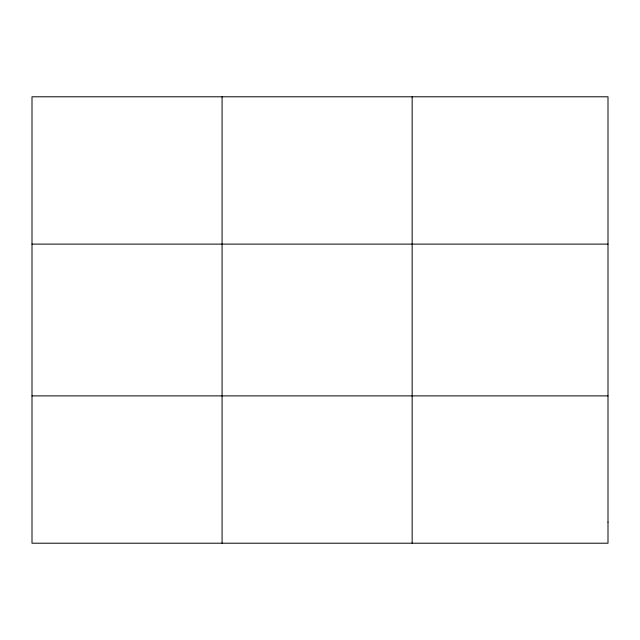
<?xml version="1.0" encoding="UTF-8"?>
<svg xmlns="http://www.w3.org/2000/svg" width="640" height="640" viewBox="0 0 640 640"><rect width="100%" height="100%" fill="white"/><g stroke="black" fill="none" stroke-linecap="round" stroke-linejoin="round"><path stroke-width="0.96" d="M222.08 543.208L222.08 96.792M412.16 543.208L412.16 96.792M32 244.112L608 244.112M32 395.888L608 395.888M608 522.16L608 543.208L32 543.208L32 96.792L608 96.792L608 522.16"/></g></svg>
